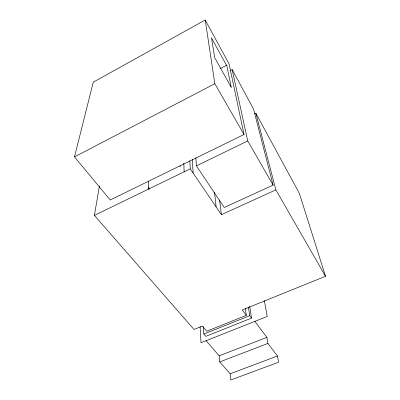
<?xml version="1.0" encoding="UTF-8"?>
<svg xmlns="http://www.w3.org/2000/svg" width="400" height="400" viewBox="0 0 400 400"><rect width="100%" height="100%" fill="white"/><g stroke="black" fill="none" stroke-linecap="round" stroke-linejoin="round"><path stroke-width="0.6" d="M148.185 189.27L148.595 181.215M245.33 308.565L246.31 315.365L206.76 331.23L202.38 326.1L194.03 329.475L94.395 215.38L99.445 185.975M74.485 156.9L93.265 82.185L205.22 20L229.085 63.95L244.03 134.505L110.23 199.985L74.485 156.9L214.84 83.71L205.22 20M220.245 68.615L226.875 65.115M229.975 70.76L232.165 69.615L253.525 108.955L273.11 185.105L224.225 207.515L196.415 165.86L195.84 157.765M254.755 113.825L255.87 113.27L299.315 193.275L325.515 276.29L242.23 309.98L246.31 315.365M94.395 215.38L190.255 168.85L189.815 160.78M196.415 165.86L247.735 140.95L232.165 69.615M190.255 168.85L221.395 214.695L275.86 189.885L255.87 113.27M203.835 334.065L249.705 315.705L251.52 318.12L205.805 336.35L203.835 334.065L203.37 326.63M219.21 355.815L266.86 337.395L267.92 343.445L277.435 356.025L278.6 362.195L230.805 380L230.16 373.785L219.745 361.92L219.21 355.815L206.095 340.72M219.745 361.92L267.92 343.445M230.16 373.785L277.435 356.025M148.235 187.17L149.74 189.155M254.855 321.385L266.86 337.395M180.005 165.84L180.615 166.72M214.84 83.71L244.03 134.505M247.735 140.95L273.11 185.105M275.86 189.885L325.515 276.29M264.33 300.525L267.25 316.47L201.01 342.735L200.095 326.59M249.725 306.415L251.52 318.12M248.425 307.22L249.705 315.705M219.61 199.895L221.395 214.695M214.5 192.15L216.13 206.945M192.3 159.45L193.135 173.085M183.805 163.15L184.135 171.82M231.2 87.295L214.72 57.675L211.44 37.76L226.885 65.995L231.2 87.295"/></g></svg>
